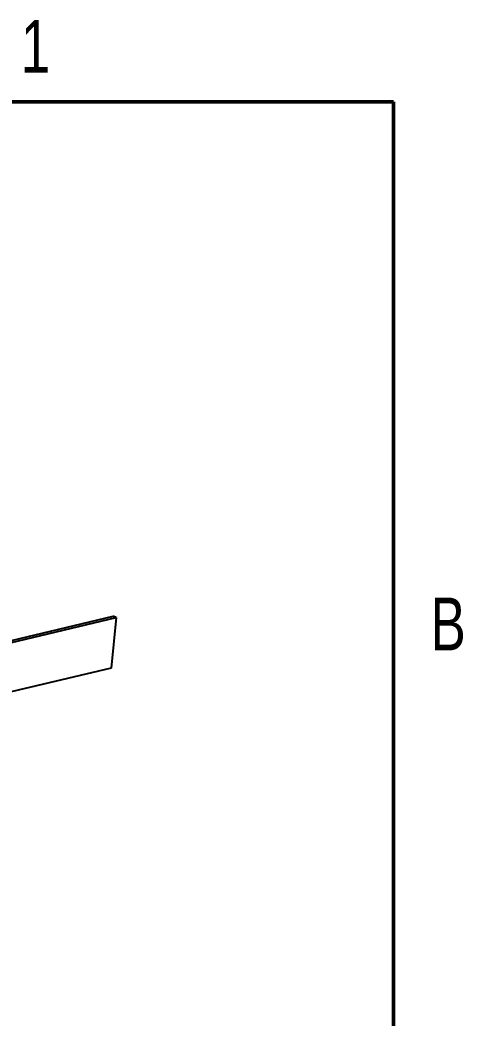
# Model space of a CAD drawing. Header units: inches. Extents: x 0.1 to 8.4, y 0.1 to 10.9.
# Drawn here: x 6.302 to 8.316, y 6.339 to 10.873 of the extents above; entities that cross this region are included whole.
import ezdxf

# ---------------------------------------------------------------- set-up
doc = ezdxf.new("R2010")
doc.units = ezdxf.units.IN
doc.header["$MEASUREMENT"] = 0
doc.styles.add('SLDTEXTSTYLE0', font='TXT', dxfattribs={"width": 0.75})

msp = doc.modelspace()

# ---------------------------------------------------------------- linework, layer by layer
at = {"color": 7, "linetype": 'Continuous', "lineweight": 50}
for p, q in [((0.5, 10.5), (8, 10.5)), ((8, 10.5), (8, 0.5))]:
    msp.add_line(p, q, dxfattribs=at)
at = {"color": 7, "linetype": 'Continuous', "lineweight": 25}
for p, q in [((6.162, 8.0302), (6.7256, 8.1645)), ((6.739, 8.1584), (6.7256, 8.1645)), ((6.1549, 8.0191), (6.739, 8.1584)), ((6.739, 8.1584), (6.7159, 7.9285)), ((6.7159, 7.9285), (6.2366, 7.8142))]:
    msp.add_line(p, q, dxfattribs=at)

# ---------------------------------------------------------------- texts
at = {"color": 7, "linetype": 'Continuous', "lineweight": 0, "char_height": 0.24, "attachment_point": 2, "style": 'SLDTEXTSTYLE0'}
for s, insert in [('1', (6.3726, 10.8726)), ('B', (8.2482, 8.249))]:
    msp.add_mtext(s, dxfattribs=dict(at, insert=insert))

doc.saveas('drawing.dxf')
